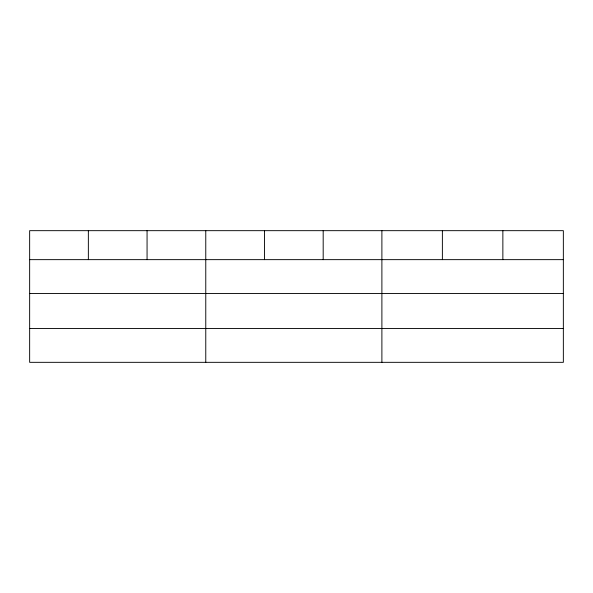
<?xml version="1.0" encoding="UTF-8"?>
<svg xmlns="http://www.w3.org/2000/svg" width="593" height="593" viewBox="0 0 593 593"><rect width="100%" height="100%" fill="white"/><g stroke="black" fill="none" stroke-linecap="round" stroke-linejoin="round"><path stroke-width="0.89" d="M563.35 293.535L563.35 230.67L29.65 230.67L29.65 362.33L563.35 362.33L563.35 293.535L29.65 293.535M29.65 259.645L563.35 259.645M29.65 328.448L563.35 328.448M502.864 230.67L502.864 259.645M442.378 230.67L442.378 259.645M381.892 230.67L381.892 362.33M323.185 230.67L323.185 259.645M264.478 230.67L264.478 259.645M205.771 230.67L205.771 362.33M147.064 230.67L147.064 259.645M88.357 230.67L88.357 259.645"/></g></svg>
